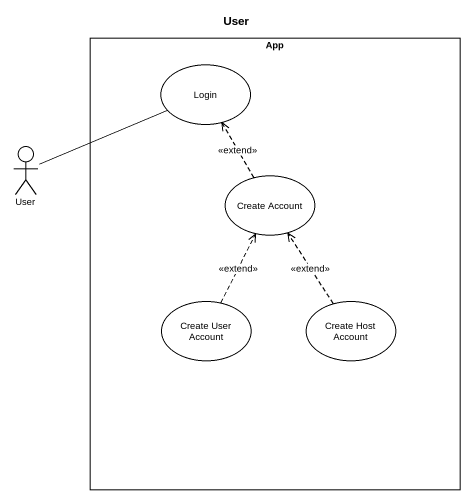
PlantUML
@startuml
title User
rectangle App {
  usecase Login
  usecase "Create Account" as Create_Account
  usecase "Create User Account" as Create_User_Account
  usecase "Create Host Account" as Create_Host_Account
}
actor User
User -right- Login
Create_Account .up.> Login : <<extend>>
Create_User_Account .up.> Create_Account : <<extend>>
Create_Host_Account .up.> Create_Account : <<extend>>
@enduml
